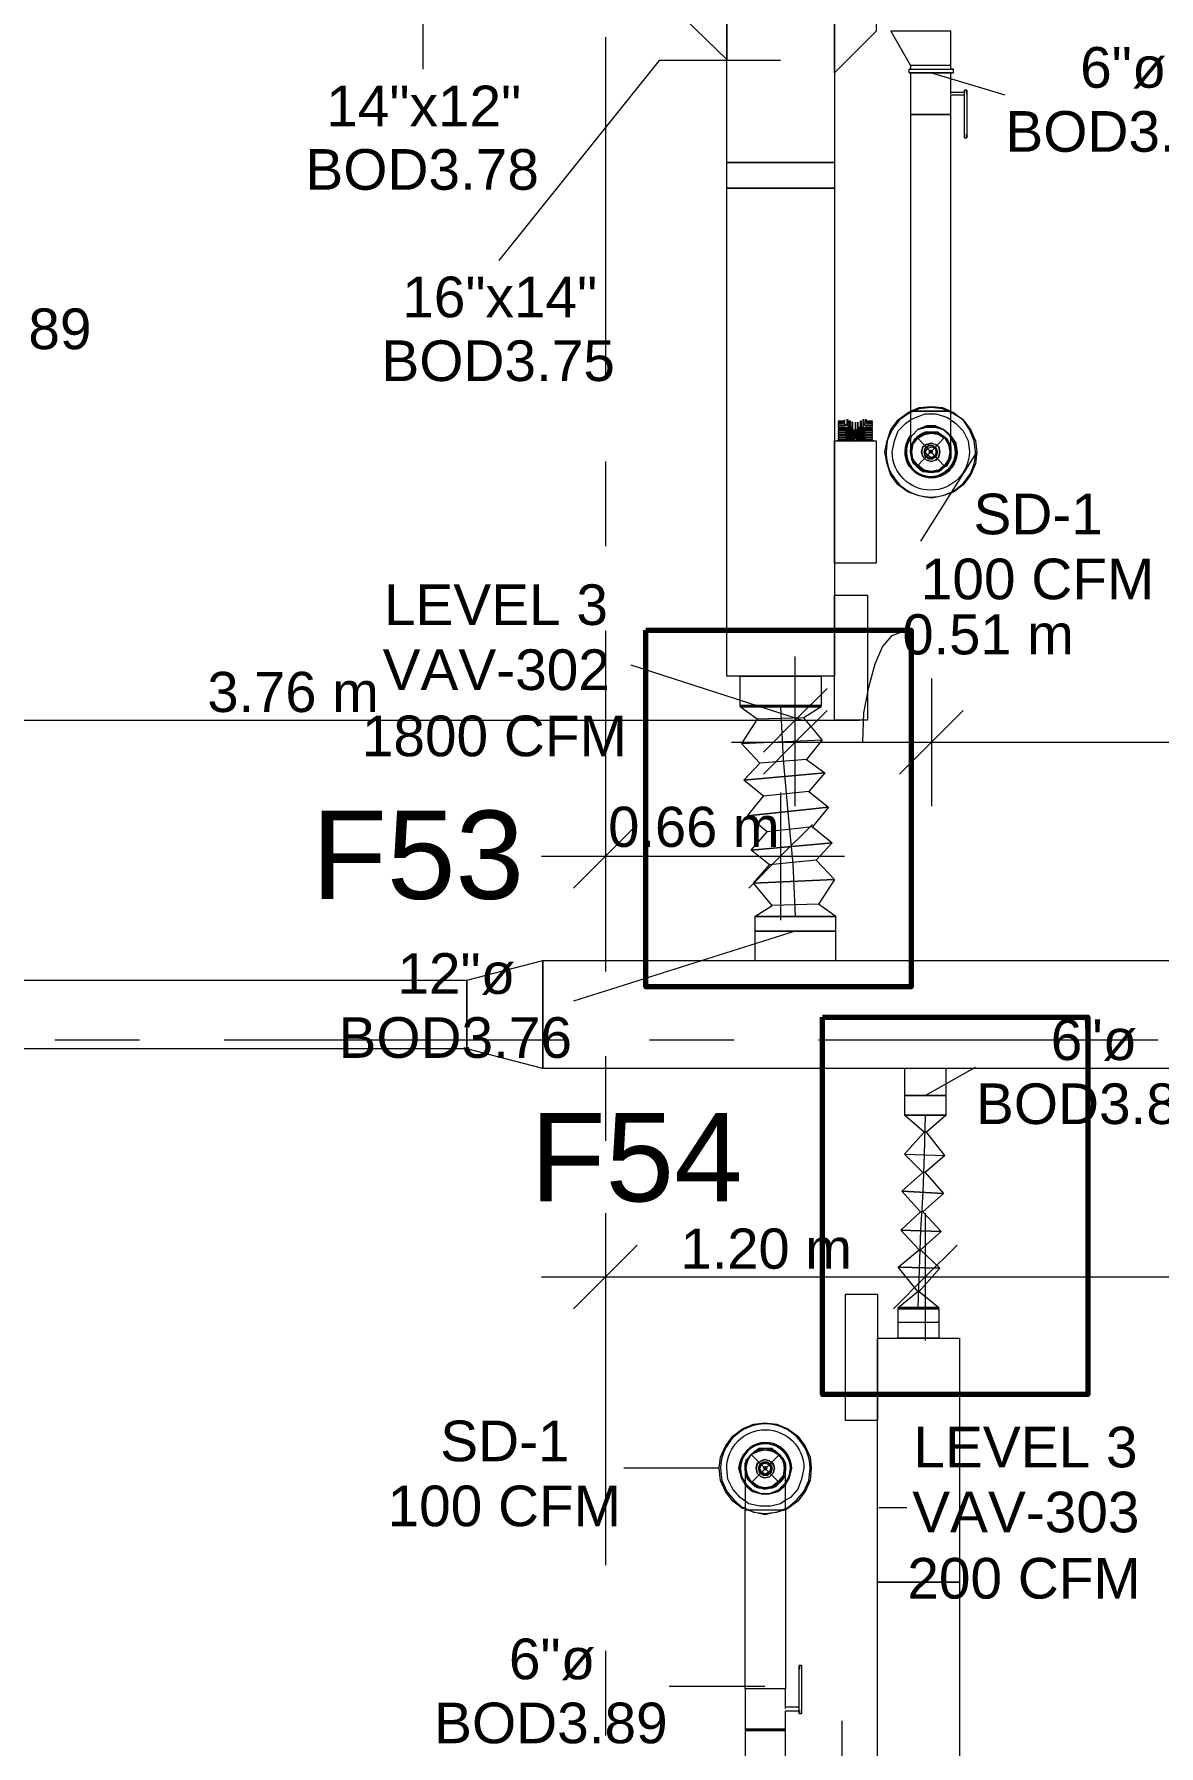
# Model space of a CAD drawing. Header units: metres. Extents: x -2 to 237, y -8 to 52.
# Drawn here: x 44.52 to 48.72, y 39.41 to 45.8 of the extents above; entities that cross this region are included whole.
import ezdxf

# ---------------------------------------------------------------- set-up
doc = ezdxf.new("R2010")
doc.units = ezdxf.units.M
doc.layers.add('HVAC - Ductos', color=5, linetype='Continuous', lineweight=0)
doc.layers.add('PDF4_Text', color=7, linetype='Continuous', lineweight=0)
doc.layers.add('PDF4_Geometry', color=7, linetype='Continuous', lineweight=0, true_color=0xaaaaaa)
doc.styles.add('PDF Arial-BoldMT-Identity-H', font='arial.ttf')
doc.styles.add('PDF Helvetica', font='')
doc.styles.get('PDF Helvetica').set_extended_font_data('Helvetica')

msp = doc.modelspace()

# ---------------------------------------------------------------- linework, layer by layer
at = {"layer": 'HVAC - Ductos', "lineweight": 0}
for points in [[(47.5108, 46.2688), (47.5108, 45.325), (47.1077, 45.325), (47.1077, 46.2688)], [(47.1077, 46.2138), (47.1077, 45.7098), (46.9518, 45.861), (46.9518, 46.2138), (46.9518, 45.861), (45.1421, 45.861), (45.1421, 46.2138), (46.9518, 46.2138)], [(47.5108, 46.168), (47.6666, 46.168), (47.6666, 45.8152), (47.5108, 45.6594)], [(47.7903, 45.6594), (47.7995, 45.6594), (47.8132, 45.6594), (47.8315, 45.6594), (47.8499, 45.6594), (47.8727, 45.6594), (47.8911, 45.6594), (47.914, 45.6594), (47.9278, 45.6594), (47.9415, 45.6594), (47.9506, 45.6594), (47.9552, 45.6594), (47.9506, 45.6594), (47.9415, 45.6594), (47.9278, 45.6594), (47.914, 45.6594), (47.8911, 45.6594), (47.8727, 45.6594), (47.8499, 45.6594), (47.8315, 45.6594), (47.8132, 45.6594), (47.7995, 45.6594)], [(47.946, 45.6594), (47.9369, 45.6594), (47.9232, 45.6594), (47.9094, 45.6594), (47.8911, 45.6594), (47.8727, 45.6594), (47.8499, 45.6594), (47.8315, 45.6594), (47.8178, 45.6594), (47.804, 45.6594), (47.7995, 45.6594), (47.7949, 45.6594), (47.7995, 45.6594), (47.804, 45.6594), (47.8178, 45.6594), (47.8315, 45.6594), (47.8499, 45.6594), (47.8727, 45.6594), (47.8911, 45.6594), (47.9094, 45.6594), (47.9232, 45.6594), (47.9369, 45.6594), (47.946, 45.6594), (47.9369, 45.6594), (47.9232, 45.6594), (47.9094, 45.6594), (47.8911, 45.6594), (47.8727, 45.6594), (47.8499, 45.6594), (47.8315, 45.6594), (47.8178, 45.6594), (47.804, 45.6594), (47.7995, 45.6594), (47.7949, 45.6594), (47.7995, 45.6594), (47.804, 45.6594), (47.8178, 45.6594), (47.8315, 45.6594), (47.8499, 45.6594), (47.8727, 45.6594), (47.8911, 45.6594), (47.9094, 45.6594), (47.9232, 45.6594), (47.9369, 45.6594)], [(47.7949, 45.6594), (47.7995, 45.6594), (47.804, 45.6594), (47.8178, 45.6594), (47.8315, 45.6594), (47.8499, 45.6594), (47.8727, 45.6594), (47.8911, 45.6594), (47.9094, 45.6594), (47.9232, 45.6594), (47.9369, 45.6594), (47.946, 45.6594), (47.9369, 45.6594), (47.9232, 45.6594), (47.9094, 45.6594), (47.8911, 45.6594), (47.8727, 45.6594), (47.8499, 45.6594), (47.8315, 45.6594), (47.8178, 45.6594), (47.804, 45.6594), (47.7995, 45.6594)], [(47.9964, 45.4303), (47.9964, 45.4258), (47.9964, 45.4212), (47.9964, 45.4167), (47.9964, 45.4212), (47.9964, 45.4258)], [(48.0056, 45.4303), (48.0056, 45.4258), (48.0056, 45.4212), (48.0056, 45.4167), (48.0056, 45.4212), (48.0056, 45.4258)], [(47.1077, 45.2288), (47.1077, 45.325), (47.5108, 45.325), (47.5108, 45.2288)], [(47.5108, 45.2288), (47.5108, 43.4053), (47.1077, 43.4053), (47.1077, 45.2288)], [(47.7995, 44.3033), (47.8224, 44.3262), (47.8544, 44.3399), (47.8865, 44.3399), (47.9186, 44.3262), (47.946, 44.3033), (47.9186, 44.3262), (47.8865, 44.3399), (47.8544, 44.3399), (47.8224, 44.3262), (47.7995, 44.3033), (47.7949, 44.3033)], [(47.9415, 44.3033), (47.9186, 44.3262), (47.8865, 44.3353), (47.8544, 44.3353), (47.8224, 44.3262), (47.7995, 44.3033), (47.7949, 44.2941), (47.7995, 44.3033), (47.8224, 44.3262), (47.8544, 44.3353), (47.8865, 44.3353), (47.9186, 44.3262), (47.9415, 44.3033), (47.946, 44.2941)], [(47.6666, 43.8268), (47.5108, 43.8268), (47.5108, 44.285), (47.6666, 44.285)], [(47.5887, 44.285), (47.5841, 44.2895), (47.5887, 44.2941), (47.5932, 44.2941), (47.5932, 44.2895)], [(47.804, 44.2712), (47.8224, 44.2941), (47.8453, 44.3079), (47.8727, 44.3125), (47.9002, 44.3079), (47.9232, 44.2941), (47.9369, 44.2712), (47.9415, 44.2437), (47.9369, 44.2162), (47.9232, 44.1933), (47.9002, 44.175), (47.8727, 44.1704), (47.8453, 44.175), (47.8224, 44.1933), (47.804, 44.2162), (47.7995, 44.2437)], [(47.8407, 44.262), (47.8361, 44.2437), (47.8407, 44.262), (47.8544, 44.2712), (47.8727, 44.2758), (47.8911, 44.2712), (47.9002, 44.262), (47.9048, 44.2437), (47.9002, 44.262), (47.8865, 44.2712), (47.8727, 44.2758), (47.8544, 44.2712)], [(47.8727, 44.3171), (47.8407, 44.3125), (47.8727, 44.3171), (47.9002, 44.3125)], [(47.8499, 44.2574), (47.8453, 44.2437), (47.8499, 44.2574), (47.8636, 44.2666), (47.8773, 44.2666), (47.8911, 44.2574), (47.8957, 44.2437), (47.8911, 44.2574), (47.8773, 44.2666), (47.8636, 44.2666)], [(47.859, 44.2574), (47.8727, 44.262), (47.8865, 44.2574), (47.8911, 44.2437), (47.8865, 44.23), (47.8727, 44.2208), (47.859, 44.23), (47.8499, 44.2437)], [(47.9232, 44.2987), (47.9415, 44.2712), (47.946, 44.2437), (47.9415, 44.2712)], [(47.969, 44.2437), (47.9644, 44.2758), (47.946, 44.3033), (47.9644, 44.2758)], [(47.9002, 44.2254), (47.9048, 44.2437), (47.9002, 44.2254), (47.8911, 44.2116), (47.8727, 44.207), (47.8544, 44.2116), (47.8407, 44.2254), (47.8361, 44.2437), (47.8407, 44.2254), (47.8544, 44.2116), (47.8727, 44.207), (47.8865, 44.2116)], [(47.8911, 44.23), (47.8957, 44.2437), (47.8911, 44.2254), (47.8773, 44.2162), (47.8636, 44.2162), (47.8499, 44.2254), (47.8453, 44.2437), (47.8499, 44.23), (47.8636, 44.2208), (47.8773, 44.2208)], [(47.8681, 44.2391), (47.8727, 44.2391), (47.8773, 44.2437), (47.8727, 44.2391), (47.8681, 44.2391), (47.8636, 44.2437), (47.8681, 44.2483), (47.8727, 44.2483), (47.8773, 44.2437), (47.8727, 44.2483), (47.8681, 44.2483), (47.8681, 44.2437)], [(47.8957, 44.1704), (47.9002, 44.1704), (47.9048, 44.175), (47.9002, 44.1704)], [(47.6345, 43.2403), (47.5108, 43.2403), (47.5108, 43.7076), (47.6345, 43.7076)], [(47.4604, 43.2953), (47.4558, 43.2953), (47.4375, 43.2953), (47.4146, 43.2953), (47.3826, 43.2953), (47.3459, 43.2953), (47.3092, 43.2953), (47.268, 43.2953), (47.2359, 43.2953), (47.2039, 43.2953), (47.1763, 43.2953), (47.1626, 43.2953), (47.1581, 43.2953), (47.1626, 43.2953), (47.1763, 43.2953), (47.2039, 43.2953), (47.2359, 43.2953), (47.268, 43.2953), (47.3092, 43.2953), (47.3459, 43.2953), (47.3826, 43.2953), (47.4146, 43.2953), (47.4375, 43.2953), (47.4558, 43.2953)], [(47.213, 42.5073), (47.2176, 42.5073), (47.2313, 42.5073), (47.2543, 42.5073), (47.2863, 42.5073), (47.3229, 42.5073), (47.3642, 42.5073), (47.4054, 42.5073), (47.4421, 42.5073), (47.4696, 42.5073), (47.497, 42.5073), (47.5108, 42.5073), (47.5154, 42.5073), (47.5108, 42.5073), (47.497, 42.5073), (47.4696, 42.5073), (47.4421, 42.5073), (47.4054, 42.5073), (47.3642, 42.5073), (47.3229, 42.5073), (47.2863, 42.5073), (47.2543, 42.5073), (47.2313, 42.5073), (47.2176, 42.5073)], [(46.4204, 41.9392), (46.1363, 42.0124), (46.1363, 42.2691), (46.4204, 42.3423)], [(46.4204, 42.3423), (52.2253, 42.3423), (52.2253, 41.9392), (46.4204, 41.9392)], [(38.9248, 42.2691), (46.1363, 42.2691), (46.1363, 42.0124), (38.9248, 42.0124)], [(47.9278, 41.7651), (47.9232, 41.7651), (47.914, 41.7651), (47.9048, 41.7651), (47.8865, 41.7651), (47.8681, 41.7651), (47.8499, 41.7651), (47.8315, 41.7651), (47.8132, 41.7651), (47.7949, 41.7651), (47.7811, 41.7651), (47.7765, 41.7651), (47.7719, 41.7651), (47.7765, 41.7651), (47.7811, 41.7651), (47.7949, 41.7651), (47.8132, 41.7651), (47.8315, 41.7651), (47.8499, 41.7651), (47.8681, 41.7651), (47.8865, 41.7651), (47.9048, 41.7651), (47.914, 41.7651), (47.9232, 41.7651)], [(47.5521, 41.0961), (47.6712, 41.0961), (47.6712, 40.6242), (47.5521, 40.6242)], [(47.7491, 40.9908), (47.7491, 41.0412), (47.7537, 41.0412), (47.7719, 41.0412), (47.7949, 41.0412), (47.8224, 41.0412), (47.8544, 41.0412), (47.8773, 41.0412), (47.8911, 41.0412), (47.9002, 41.0412), (47.9002, 41.0457), (47.8957, 41.0457), (47.8773, 41.0457), (47.8544, 41.0457), (47.8224, 41.0457), (47.7949, 41.0457), (47.7719, 41.0457), (47.7537, 41.0457), (47.7491, 41.0457), (47.7491, 41.0412), (47.7537, 41.0412), (47.7719, 41.0412), (47.7949, 41.0412), (47.8224, 41.0412), (47.8544, 41.0412), (47.8773, 41.0412), (47.8911, 41.0412), (47.9002, 41.0412), (47.9002, 40.9908), (47.9002, 40.9312), (47.8911, 40.9312), (47.8819, 40.9312), (47.8727, 40.9312), (47.859, 40.9312), (47.8407, 40.9312), (47.8224, 40.9312), (47.804, 40.9312), (47.7857, 40.9312), (47.7719, 40.9312), (47.7582, 40.9312), (47.7491, 40.9312)], [(47.9002, 41.0412), (47.8957, 41.0412), (47.8865, 41.0412), (47.8773, 41.0412), (47.859, 41.0412), (47.8453, 41.0412), (47.8224, 41.0412), (47.804, 41.0412), (47.7857, 41.0412), (47.7719, 41.0412), (47.7582, 41.0412), (47.7537, 41.0412), (47.7491, 41.0412), (47.7537, 41.0412), (47.7582, 41.0412), (47.7719, 41.0412), (47.7857, 41.0412), (47.804, 41.0412), (47.8224, 41.0412), (47.8453, 41.0412), (47.859, 41.0412), (47.8773, 41.0412), (47.8865, 41.0412), (47.8957, 41.0412)], [(47.9782, 40.9312), (47.9782, 40.0195), (47.6712, 40.0195), (47.6712, 40.9312)], [(47.3229, 40.4272), (47.3138, 40.4089), (47.3046, 40.3906), (47.2863, 40.3814), (47.2726, 40.3722), (47.2497, 40.3722), (47.2313, 40.3722), (47.213, 40.3814), (47.1993, 40.3906), (47.1901, 40.4089), (47.1809, 40.4272), (47.1763, 40.4456), (47.1809, 40.4639), (47.1901, 40.4822), (47.1993, 40.496), (47.213, 40.5096), (47.2313, 40.5142), (47.2497, 40.5188), (47.2726, 40.5142), (47.2863, 40.5096), (47.3046, 40.496), (47.3138, 40.4822), (47.3229, 40.4639), (47.3275, 40.4456)], [(47.3275, 40.4456), (47.3275, 40.4364), (47.3275, 40.4456), (47.3275, 40.4639), (47.3183, 40.4822), (47.3046, 40.496), (47.2909, 40.5096), (47.2726, 40.5188), (47.2497, 40.5188), (47.2313, 40.5188), (47.213, 40.5096), (47.1993, 40.496), (47.1855, 40.4822), (47.1763, 40.4639), (47.1763, 40.4456), (47.1763, 40.4364), (47.1763, 40.4456), (47.1763, 40.4639), (47.1855, 40.4822), (47.1993, 40.496), (47.213, 40.5096), (47.2313, 40.5188), (47.2497, 40.5188), (47.2726, 40.5188), (47.2909, 40.5096), (47.3046, 40.496), (47.3183, 40.4822), (47.3275, 40.4639)], [(47.1855, 40.473), (47.1993, 40.496), (47.2267, 40.5096), (47.2497, 40.5142), (47.2772, 40.5096), (47.3001, 40.496), (47.3183, 40.473), (47.3229, 40.4456), (47.3183, 40.418), (47.3001, 40.3952), (47.2772, 40.3768), (47.2497, 40.3722), (47.2267, 40.3768), (47.1993, 40.3952), (47.1855, 40.418), (47.1809, 40.4456)], [(47.2221, 40.4593), (47.2176, 40.4456), (47.2221, 40.4639), (47.2359, 40.473), (47.2497, 40.4776), (47.268, 40.473), (47.2817, 40.4639), (47.2863, 40.4456), (47.2817, 40.4593), (47.268, 40.473), (47.2497, 40.4776), (47.2359, 40.473)], [(47.2817, 40.4272), (47.2863, 40.4456), (47.2817, 40.4272), (47.268, 40.4134), (47.2497, 40.4089), (47.2359, 40.4134), (47.2221, 40.4272), (47.2176, 40.4456), (47.2221, 40.4272), (47.2359, 40.4134), (47.2497, 40.4089), (47.268, 40.4134)], [(47.2313, 40.4593), (47.2267, 40.4456), (47.2313, 40.4593), (47.2451, 40.4684), (47.2588, 40.4684), (47.2726, 40.4593), (47.2772, 40.4456), (47.2726, 40.4593), (47.2588, 40.4684), (47.2451, 40.4684)], [(47.2726, 40.4318), (47.2772, 40.4456), (47.2726, 40.4272), (47.2588, 40.418), (47.2451, 40.418), (47.2313, 40.4272), (47.2267, 40.4456), (47.2313, 40.4318), (47.2451, 40.4226), (47.2588, 40.4226)], [(47.2359, 40.4593), (47.2497, 40.4639), (47.268, 40.4593), (47.2726, 40.4456), (47.268, 40.4318), (47.2497, 40.4226), (47.2359, 40.4318), (47.2313, 40.4456)], [(47.2497, 40.4501), (47.2451, 40.4456), (47.2497, 40.4501), (47.2543, 40.4501), (47.2588, 40.4456), (47.2543, 40.4501)], [(47.2543, 40.441), (47.2588, 40.4456), (47.2543, 40.441), (47.2497, 40.441), (47.2451, 40.4456), (47.2497, 40.441)], [(47.3275, 40.386), (47.3413, 40.4089), (47.3504, 40.4456), (47.3413, 40.4089)], [(47.1809, 40.386), (47.2039, 40.3631), (47.2359, 40.3493), (47.268, 40.3493), (47.3001, 40.3631), (47.3229, 40.386), (47.3275, 40.3906), (47.3229, 40.386), (47.3001, 40.3631), (47.268, 40.3493), (47.2359, 40.3493), (47.2039, 40.3631), (47.1809, 40.386), (47.1763, 40.3906)], [(47.3275, 40.3814), (47.3001, 40.3585), (47.268, 40.3493), (47.2359, 40.3493), (47.2039, 40.3585), (47.1763, 40.3814), (47.1763, 40.386), (47.1763, 40.3814), (47.2039, 40.3585), (47.2359, 40.3493), (47.268, 40.3493), (47.3001, 40.3585), (47.3275, 40.3814), (47.3275, 40.386)], [(47.6712, 39.3597), (47.6712, 40.0195), (47.9782, 40.0195), (47.9782, 39.3597)], [(47.1763, 39.4697), (47.1855, 39.4697), (47.1993, 39.4697), (47.213, 39.4697), (47.2313, 39.4697), (47.2497, 39.4697), (47.2726, 39.4697), (47.2909, 39.4697), (47.3046, 39.4697), (47.3183, 39.4697), (47.3275, 39.4697), (47.3183, 39.4697), (47.3046, 39.4697), (47.2909, 39.4697), (47.2726, 39.4697), (47.2497, 39.4697), (47.2313, 39.4697), (47.213, 39.4697), (47.1993, 39.4697), (47.1855, 39.4697)], [(47.1763, 39.4697), (47.1855, 39.4697), (47.1993, 39.4697), (47.213, 39.4697), (47.2313, 39.4697), (47.2497, 39.4697), (47.2726, 39.4697), (47.2909, 39.4697), (47.3046, 39.4697), (47.3183, 39.4697), (47.3275, 39.4697), (47.3183, 39.4697), (47.3046, 39.4697), (47.2909, 39.4697), (47.2726, 39.4697), (47.2497, 39.4697), (47.2313, 39.4697), (47.213, 39.4697), (47.1993, 39.4697), (47.1855, 39.4697)], [(47.1763, 39.4651), (47.1855, 39.4651), (47.1993, 39.4651), (47.213, 39.4651), (47.2313, 39.4651), (47.2497, 39.4651), (47.2726, 39.4651), (47.2909, 39.4651), (47.3046, 39.4651), (47.3183, 39.4651), (47.3275, 39.4651), (47.3183, 39.4651), (47.3046, 39.4651), (47.2909, 39.4651), (47.2726, 39.4651), (47.2497, 39.4651), (47.2313, 39.4651), (47.213, 39.4651), (47.1993, 39.4651), (47.1855, 39.4651)], [(47.2497, 39.4651), (47.2313, 39.4651), (47.213, 39.4651), (47.1993, 39.4651), (47.1855, 39.4651), (47.1763, 39.4651), (47.1855, 39.4651), (47.1993, 39.4651), (47.213, 39.4651), (47.2313, 39.4651), (47.2497, 39.4651), (47.2726, 39.4651), (47.2909, 39.4651), (47.3046, 39.4651), (47.3183, 39.4651), (47.3275, 39.4651), (47.3183, 39.4651), (47.3046, 39.4651), (47.2909, 39.4651), (47.2726, 39.4651)]]:
    msp.add_lwpolyline(points, close=True, dxfattribs=at)
for points in [[(45.9714, 46.0397), (45.9714, 45.6732)], [(47.946, 45.687), (47.946, 45.8152), (47.9415, 45.8152), (47.9232, 45.8152), (47.9002, 45.8152), (47.8727, 45.8152), (47.7949, 45.8152), (47.7674, 45.8152), (47.7399, 45.8152), (47.7261, 45.8152), (47.7215, 45.8152), (47.7949, 45.687)], [(47.3092, 45.7052), (46.8556, 45.7052), (46.2554, 44.9585)], [(47.7903, 45.6594), (47.7903, 45.6732), (47.7995, 45.6732), (47.8132, 45.6732), (47.8315, 45.6732), (47.8499, 45.6732), (47.8727, 45.6732), (47.8911, 45.6732), (47.914, 45.6732), (47.9278, 45.6732), (47.9415, 45.6732), (47.9506, 45.6732), (47.9552, 45.6732), (47.9506, 45.6732), (47.946, 45.6732), (47.946, 45.687), (47.9369, 45.687), (47.9232, 45.687), (47.9094, 45.687), (47.8911, 45.687), (47.8727, 45.687), (47.8499, 45.687), (47.8315, 45.687), (47.8178, 45.687), (47.804, 45.687), (47.7995, 45.687), (47.7949, 45.687), (47.7949, 45.6732), (47.7995, 45.6732), (47.804, 45.6732)], [(47.7949, 45.6732), (47.7903, 45.6732)], [(47.8132, 45.6732), (47.8178, 45.6732)], [(47.8315, 45.6732), (47.8499, 45.6732), (47.8727, 45.6732), (47.8911, 45.6732), (47.9094, 45.6732), (47.914, 45.6732)], [(47.8453, 45.687), (47.8407, 45.687)], [(47.9048, 45.687), (47.9002, 45.687), (47.8957, 45.687)], [(47.9232, 45.6732), (47.9278, 45.6732)], [(47.9369, 45.6732), (47.9415, 45.6732)], [(47.9552, 45.6594), (47.9552, 45.6732)], [(47.7949, 45.6594), (47.7949, 45.5037), (47.7995, 45.5037), (47.804, 45.5037), (47.8178, 45.5037), (47.8315, 45.5037), (47.8499, 45.5037), (47.8727, 45.5037), (47.8911, 45.5037), (47.9094, 45.5037), (47.9232, 45.5037), (47.9369, 45.5037), (47.946, 45.5037), (47.9369, 45.5037), (47.9232, 45.5037), (47.9094, 45.5037), (47.8911, 45.5037), (47.8727, 45.5037), (47.8499, 45.5037), (47.8315, 45.5037), (47.8178, 45.5037), (47.804, 45.5037), (47.7995, 45.5037), (47.7949, 45.5037), (47.7949, 44.3949), (47.7995, 44.3949), (47.804, 44.3949), (47.8178, 44.3949), (47.8315, 44.3949), (47.8499, 44.3949), (47.8727, 44.3949), (47.8911, 44.3949), (47.9094, 44.3949), (47.9232, 44.3949), (47.9369, 44.3949), (47.946, 44.3949), (47.946, 45.5037), (47.946, 45.5769), (47.9964, 45.5769)], [(47.8727, 45.6594), (48.1476, 45.5769)], [(47.9964, 45.5815), (47.9964, 45.5861), (47.946, 45.5861), (47.946, 45.6594)], [(47.946, 45.5815), (47.946, 45.5861)], [(48.0056, 45.5953), (47.9964, 45.5953)], [(47.9964, 45.4303), (47.9964, 45.5815), (47.9964, 45.5861), (47.9964, 45.5907), (47.9964, 45.5953), (47.9964, 45.5907), (47.9964, 45.5861)], [(48.0056, 45.5815), (48.0056, 45.5861), (48.0056, 45.5907), (48.0056, 45.5953), (48.0056, 45.5907), (48.0056, 45.5861), (48.0056, 45.5815), (48.0056, 45.4303)], [(47.9964, 45.4167), (48.0056, 45.4167)], [(47.946, 44.2437), (47.946, 44.2483), (47.946, 44.2666), (47.946, 44.2987), (47.946, 44.3353), (47.946, 44.3766), (47.946, 44.3949), (47.9552, 44.3903), (47.9919, 44.3628), (48.0194, 44.3262), (48.0377, 44.285), (48.0422, 44.2437), (48.0377, 44.1979), (48.0194, 44.1566), (47.9919, 44.12), (47.9552, 44.0925), (47.914, 44.0787), (47.8727, 44.0696), (47.827, 44.0787), (47.7857, 44.0925), (47.7491, 44.12), (47.7215, 44.1566), (47.7078, 44.1979), (47.6987, 44.2437), (47.7078, 44.285), (47.7215, 44.3262), (47.7491, 44.3628), (47.7857, 44.3903), (47.7949, 44.3949), (47.7949, 44.3491), (47.7949, 44.3125), (47.7949, 44.2804), (47.7949, 44.2574), (47.7949, 44.2437)], [(47.7949, 44.3949), (47.827, 44.4087), (47.8727, 44.4133), (47.914, 44.4087), (47.946, 44.3949)], [(47.946, 44.3903), (47.914, 44.4041), (47.8727, 44.4087), (47.827, 44.4041), (47.7949, 44.3903)], [(47.946, 44.3949), (47.9369, 44.3949), (47.9232, 44.3949), (47.9094, 44.3949), (47.8911, 44.3949), (47.8727, 44.3949), (47.8499, 44.3949), (47.8315, 44.3949), (47.8178, 44.3949), (47.804, 44.3949), (47.7995, 44.3949), (47.7949, 44.3949)], [(47.7949, 44.3628), (47.8132, 44.372), (47.8499, 44.3857), (47.8911, 44.3857), (47.9324, 44.372), (47.946, 44.3628)], [(47.6575, 44.285), (47.5932, 44.285), (47.5978, 44.2895), (47.6529, 44.2895), (47.6529, 44.2941), (47.5978, 44.2941), (47.6024, 44.2987), (47.6529, 44.2987), (47.6529, 44.3033), (47.6024, 44.3033), (47.607, 44.3079), (47.6529, 44.3079), (47.6529, 44.3125), (47.6116, 44.3125), (47.6116, 44.3171), (47.6529, 44.3171), (47.6529, 44.3216), (47.6162, 44.3216), (47.6162, 44.3262), (47.6529, 44.3262), (47.6529, 44.3308), (47.6208, 44.3308), (47.6253, 44.3353), (47.6529, 44.3353), (47.6529, 44.3399), (47.6253, 44.3399), (47.6299, 44.3445), (47.6529, 44.3445), (47.6529, 44.3491), (47.6299, 44.3491), (47.6345, 44.3536), (47.6529, 44.3536), (47.6529, 44.3582), (47.6345, 44.3582), (47.6299, 44.3536), (47.6299, 44.3628), (47.6253, 44.3628), (47.6253, 44.3491), (47.6208, 44.3399), (47.6208, 44.3628), (47.6162, 44.3628), (47.6162, 44.3308), (47.6116, 44.3216), (47.6116, 44.3582), (47.607, 44.3582), (47.607, 44.3125), (47.5978, 44.3033), (47.5978, 44.3536), (47.5978, 44.2987), (47.5932, 44.2987), (47.5887, 44.2987), (47.5887, 44.3536), (47.5887, 44.2987), (47.5841, 44.2987), (47.5795, 44.2987), (47.5795, 44.3536), (47.575, 44.3536), (47.575, 44.3033), (47.5704, 44.3125), (47.5704, 44.3582), (47.5658, 44.3582), (47.5658, 44.3216), (47.5612, 44.3308), (47.5612, 44.3628), (47.5566, 44.3628), (47.5566, 44.3399), (47.5475, 44.3491), (47.5475, 44.3628), (47.5475, 44.3536), (47.5429, 44.3582), (47.5246, 44.3582), (47.5246, 44.3536), (47.5429, 44.3536), (47.5429, 44.3491), (47.5246, 44.3491), (47.5246, 44.3445), (47.5475, 44.3445), (47.5521, 44.3399), (47.5246, 44.3399), (47.5246, 44.3353), (47.5521, 44.3353), (47.5566, 44.3308), (47.5246, 44.3308), (47.5246, 44.3262), (47.5566, 44.3262), (47.5612, 44.3216), (47.5246, 44.3216), (47.5246, 44.3171), (47.5658, 44.3171), (47.5658, 44.3125), (47.5246, 44.3125), (47.5246, 44.3079), (47.5704, 44.3079), (47.5704, 44.3033), (47.5246, 44.3033), (47.5246, 44.2987), (47.575, 44.2987), (47.5795, 44.2941), (47.5246, 44.2941), (47.5246, 44.2895), (47.5795, 44.2895), (47.5795, 44.285), (47.52, 44.285)], [(47.5566, 44.3308), (47.5566, 44.3353), (47.5566, 44.3262), (47.5521, 44.3308), (47.5566, 44.3262)], [(47.5521, 44.3308), (47.5521, 44.3353), (47.5521, 44.3308)], [(47.5566, 44.3308), (47.5566, 44.3262), (47.5612, 44.3216), (47.5612, 44.3171), (47.5521, 44.3171), (47.5521, 44.3125), (47.5658, 44.3125)], [(47.5566, 44.3262), (47.5521, 44.3262), (47.5521, 44.3216), (47.5566, 44.3216), (47.5612, 44.3216)], [(47.5658, 44.3171), (47.5658, 44.3216), (47.5658, 44.3353), (47.5612, 44.3353), (47.5612, 44.3262)], [(47.5612, 44.3262), (47.5612, 44.3216), (47.5612, 44.3171), (47.5612, 44.3216)], [(47.5887, 44.2987), (47.5841, 44.2987), (47.5795, 44.2941), (47.5795, 44.2987), (47.5795, 44.3262), (47.575, 44.3262), (47.575, 44.2987), (47.5704, 44.3079), (47.5704, 44.3125), (47.5704, 44.3079), (47.5658, 44.3171)], [(47.5704, 44.3125), (47.5704, 44.3353), (47.5704, 44.3125)], [(47.5841, 44.2987), (47.5841, 44.3262), (47.5841, 44.2987)], [(47.5932, 44.2987), (47.5932, 44.3262), (47.5887, 44.3262), (47.5887, 44.2987)], [(47.6024, 44.3125), (47.6024, 44.3079), (47.5978, 44.2987), (47.5978, 44.3262), (47.5978, 44.2987), (47.5978, 44.2941), (47.5932, 44.2987)], [(47.6024, 44.3125), (47.6024, 44.3353), (47.607, 44.3353), (47.607, 44.3125), (47.607, 44.3079)], [(47.6116, 44.3262), (47.6116, 44.3353), (47.6116, 44.3216), (47.6116, 44.3171), (47.6116, 44.3216)], [(47.6116, 44.3216), (47.6116, 44.3262)], [(47.6208, 44.3308), (47.6208, 44.3262), (47.6208, 44.3353), (47.6162, 44.3353), (47.6162, 44.3308)], [(47.6162, 44.3308), (47.6162, 44.3262), (47.6162, 44.3216), (47.6208, 44.3216), (47.6253, 44.3216), (47.6253, 44.3262), (47.6208, 44.3262)], [(47.6253, 44.3308), (47.6253, 44.3353), (47.6208, 44.3308)], [(47.6208, 44.3262), (47.6253, 44.3308)], [(47.5658, 44.3125), (47.5704, 44.3079), (47.5521, 44.3079)], [(47.5521, 44.3079), (47.5521, 44.3033), (47.5704, 44.3033)], [(47.575, 44.2987), (47.5521, 44.2987)], [(47.5521, 44.2987), (47.5521, 44.2941), (47.575, 44.2941)], [(47.575, 44.2941), (47.5795, 44.2941), (47.5841, 44.2895), (47.5521, 44.2895), (47.5521, 44.285)], [(47.5521, 44.285), (47.5841, 44.285)], [(47.5704, 44.3033), (47.575, 44.3033)], [(47.575, 44.3033), (47.575, 44.2987)], [(47.5841, 44.2895), (47.5795, 44.2941), (47.5841, 44.2941), (47.5887, 44.2941), (47.5932, 44.2941), (47.5932, 44.2895)], [(47.5932, 44.2895), (47.5887, 44.285), (47.5841, 44.2895)], [(47.5841, 44.285), (47.5887, 44.285)], [(47.5887, 44.285), (47.5932, 44.285), (47.6253, 44.285)], [(47.5978, 44.2895), (47.5932, 44.2895), (47.5978, 44.2895)], [(47.6253, 44.285), (47.6253, 44.2895), (47.5978, 44.2895), (47.5978, 44.2941), (47.6024, 44.2941)], [(47.6024, 44.3033), (47.607, 44.3033)], [(47.6024, 44.2987), (47.6024, 44.3033)], [(47.6253, 44.2987), (47.6024, 44.2987)], [(47.6024, 44.2941), (47.6253, 44.2941), (47.6253, 44.2987)], [(47.6162, 44.3171), (47.6162, 44.3216), (47.6116, 44.3171), (47.607, 44.3125), (47.607, 44.3079)], [(47.6253, 44.3079), (47.607, 44.3079), (47.6116, 44.3125)], [(47.607, 44.3033), (47.6253, 44.3033), (47.6253, 44.3079)], [(47.6116, 44.3125), (47.6253, 44.3125), (47.6253, 44.3171), (47.6162, 44.3171)], [(47.8407, 44.3125), (47.8178, 44.2987), (47.7995, 44.2712), (47.8178, 44.2987), (47.8407, 44.3125), (47.8453, 44.3125), (47.8727, 44.3171), (47.8499, 44.3171), (47.8315, 44.3079), (47.8178, 44.2987), (47.804, 44.2804), (47.7995, 44.262), (47.7949, 44.2483), (47.7949, 44.2437), (47.7995, 44.2712), (47.7949, 44.2437), (47.7995, 44.2208), (47.804, 44.2024), (47.8178, 44.1888), (47.8407, 44.1704), (47.8727, 44.1658), (47.9002, 44.1704)], [(47.9002, 44.3125), (47.8957, 44.3125), (47.8727, 44.3171), (47.8911, 44.3171), (47.9094, 44.3079), (47.9232, 44.2987), (47.9002, 44.3125), (47.9232, 44.2987), (47.9369, 44.2804), (47.946, 44.262), (47.946, 44.2483), (47.946, 44.2437), (47.946, 44.2208), (47.9369, 44.2024), (47.9278, 44.1888), (47.9232, 44.1888), (47.9094, 44.1796), (47.8911, 44.1704), (47.8727, 44.1704), (47.8544, 44.1704), (47.8361, 44.1796), (47.8178, 44.1888), (47.8086, 44.207), (47.7995, 44.2254), (47.7995, 44.2437), (47.7995, 44.262), (47.8086, 44.2804), (47.8178, 44.2941), (47.8361, 44.3079), (47.8544, 44.3125), (47.8727, 44.3171), (47.8911, 44.3125), (47.9094, 44.3079), (47.9232, 44.2941), (47.9369, 44.2804), (47.9415, 44.262), (47.946, 44.2437), (47.9415, 44.2254)], [(47.7995, 44.2666), (47.7995, 44.2712), (47.804, 44.2758), (47.8178, 44.2941), (47.8407, 44.3079)], [(47.804, 44.2162), (47.7995, 44.2437), (47.804, 44.2666)], [(47.9002, 44.3079), (47.9232, 44.2941), (47.9369, 44.2758)], [(47.9415, 44.2758), (47.9415, 44.2712), (47.9415, 44.2666), (47.946, 44.2437), (47.9415, 44.2162), (47.9415, 44.2116), (47.9232, 44.1888), (47.9048, 44.175)], [(47.9002, 44.1704), (47.8911, 44.1704), (47.8727, 44.1658), (47.8499, 44.1704), (47.8453, 44.1704), (47.8407, 44.1704), (47.8407, 44.175), (47.8315, 44.175), (47.8178, 44.1888), (47.804, 44.2024), (47.804, 44.2116), (47.7995, 44.2116), (47.7995, 44.2162), (47.7995, 44.2208), (47.7949, 44.2437), (47.7949, 44.2483)], [(47.8957, 44.1704), (47.8727, 44.1658), (47.8453, 44.1704), (47.8407, 44.175), (47.8178, 44.1888), (47.804, 44.2116), (47.7995, 44.2162), (47.7949, 44.2437), (47.7995, 44.2116), (47.8178, 44.1888), (47.8315, 44.175), (47.8499, 44.1704), (47.8727, 44.1658), (47.8911, 44.1704), (47.9094, 44.175), (47.9232, 44.1888), (47.9369, 44.207), (47.9415, 44.2254)], [(47.804, 44.2116), (47.7995, 44.2116), (47.7995, 44.2162)], [(47.8407, 44.175), (47.8178, 44.1888), (47.804, 44.2116)], [(48.0422, 44.2437), (47.8315, 43.9093)], [(47.9369, 44.2116), (47.9232, 44.1888), (47.9002, 44.175), (47.9002, 44.1704), (47.9232, 44.1888), (47.9415, 44.2116), (47.946, 44.2437), (47.9415, 44.2162)], [(47.946, 44.2483), (47.946, 44.2437), (47.946, 44.2208), (47.9415, 44.2162), (47.9415, 44.2116), (47.9369, 44.2024), (47.9278, 44.1888)], [(47.9415, 44.2162), (47.9415, 44.2116)], [(47.8453, 44.1704), (47.8407, 44.1704), (47.8407, 44.175)], [(47.8957, 44.175), (47.8727, 44.1704), (47.8453, 44.175)], [(47.9002, 44.175), (47.9094, 44.175), (47.9232, 44.1888)], [(47.6162, 43.1578), (47.6208, 43.2678), (47.6391, 43.3641), (47.662, 43.4511), (47.6895, 43.5152), (47.7261, 43.5565), (47.7628, 43.5702)], [(47.3871, 43.2403), (46.7503, 43.4465)], [(47.3642, 43.0021), (47.3642, 43.2403), (47.3642, 43.4786)], [(47.2221, 43.2449), (47.1581, 43.2907), (47.4604, 43.2907), (47.4558, 43.2907), (47.4375, 43.2907), (47.41, 43.2907), (47.3734, 43.2907), (47.3321, 43.2907), (47.2863, 43.2907), (47.2451, 43.2907), (47.2084, 43.2907), (47.1809, 43.2907), (47.1626, 43.2907), (47.1581, 43.2907), (47.1626, 43.2907), (47.1809, 43.2907), (47.2084, 43.2907), (47.2451, 43.2907), (47.2863, 43.2907), (47.3321, 43.2907), (47.3734, 43.2907), (47.41, 43.2907), (47.4375, 43.2907), (47.4558, 43.2907), (47.4604, 43.2907), (47.4604, 43.2953), (47.4558, 43.2953), (47.4375, 43.2953), (47.4054, 43.2953), (47.3734, 43.2953), (47.3321, 43.2953), (47.2863, 43.2953), (47.2451, 43.2953), (47.2084, 43.2953), (47.1809, 43.2953), (47.1626, 43.2953), (47.1581, 43.2953), (47.1581, 43.4053), (47.1626, 43.4053), (47.1763, 43.4053), (47.2039, 43.4053), (47.2359, 43.4053), (47.268, 43.4053), (47.3092, 43.4053), (47.3459, 43.4053), (47.3826, 43.4053), (47.4146, 43.4053), (47.4375, 43.4053), (47.4558, 43.4053), (47.4604, 43.4053), (47.4604, 43.2953), (47.4558, 43.2953), (47.4375, 43.2953), (47.4054, 43.2953), (47.3734, 43.2953), (47.3321, 43.2953), (47.2863, 43.2953), (47.2451, 43.2953), (47.2084, 43.2953), (47.1809, 43.2953), (47.1626, 43.2953), (47.1581, 43.2953), (47.1581, 43.2907), (47.4604, 43.2907), (47.3963, 43.2495), (47.2221, 43.2449), (47.1626, 43.1532), (47.465, 43.167), (47.3963, 43.2495)], [(47.3642, 42.9196), (47.3642, 43.1578), (47.3642, 43.3961)], [(47.8727, 43.3961), (47.8727, 43.1578), (47.8727, 42.9196)], [(47.4833, 43.3595), (47.3642, 43.2403), (47.2451, 43.1212)], [(34.2149, 43.2403), (37.4404, 43.2403), (38.0864, 43.2403), (43.6027, 43.2403), (47.6024, 43.2403)], [(47.4833, 43.277), (47.3642, 43.1578), (47.2451, 43.0388)], [(47.3092, 43.2907), (47.3183, 43.0937), (47.3367, 42.8967), (47.355, 42.7042), (47.3642, 42.5073)], [(47.9919, 43.277), (47.8727, 43.1578), (47.7537, 43.0388)], [(47.1259, 43.1578), (47.8727, 43.1578), (54.3329, 43.1578)], [(47.4054, 43.0937), (47.4742, 43.0434), (47.1718, 43.0158), (47.2313, 43.08), (47.1626, 43.1532), (47.465, 43.167), (47.4054, 43.0937), (47.2313, 43.08)], [(47.4146, 42.9746), (47.4879, 42.915), (47.1855, 42.8829), (47.2451, 42.9563), (47.1718, 43.0158), (47.4742, 43.0434), (47.4146, 42.9746), (47.2451, 42.9563)], [(46.6541, 42.97), (46.6541, 42.7318), (46.6541, 42.4936)], [(47.4284, 42.8417), (47.5016, 42.7822), (47.1993, 42.7547), (47.2588, 42.8234), (47.1855, 42.8829), (47.4879, 42.915), (47.4284, 42.8417), (47.2588, 42.8234)], [(47.3092, 42.97), (47.3092, 42.7318), (47.3092, 42.4936)], [(46.7731, 42.8509), (46.6541, 42.7318), (46.5349, 42.6126)], [(47.4284, 42.8509), (47.3092, 42.7318), (47.1901, 42.6126)], [(46.4158, 42.7318), (47.5475, 42.7318)], [(47.4421, 42.718), (47.5108, 42.6447), (47.2084, 42.631), (47.268, 42.6997), (47.1993, 42.7547), (47.5016, 42.7822), (47.4421, 42.718), (47.268, 42.6997)], [(47.213, 42.5073), (47.213, 42.4523), (47.2176, 42.4523), (47.2313, 42.4523), (47.2543, 42.4523), (47.2863, 42.4523), (47.3229, 42.4523), (47.3642, 42.4523), (47.4054, 42.4523), (47.4421, 42.4523), (47.4696, 42.4523), (47.497, 42.4523), (47.5108, 42.4523), (47.5154, 42.4523), (47.5154, 42.5073), (47.213, 42.5073), (47.2772, 42.5485), (47.2084, 42.631), (47.5108, 42.6447), (47.4512, 42.5531), (47.2772, 42.5485)], [(47.5154, 42.5073), (47.4512, 42.5531)], [(47.3642, 42.4523), (46.5349, 42.1911)], [(47.5108, 42.3423), (47.5154, 42.3423), (47.5154, 42.4523), (47.5108, 42.4523), (47.497, 42.4523), (47.4696, 42.4523), (47.4421, 42.4523), (47.4054, 42.4523), (47.3642, 42.4523), (47.3229, 42.4523), (47.2863, 42.4523), (47.2543, 42.4523), (47.2313, 42.4523), (47.2176, 42.4523), (47.213, 42.4523), (47.213, 42.3423), (47.2176, 42.3423)], [(47.2221, 42.3423), (47.2267, 42.3423), (47.2313, 42.3423)], [(47.2359, 42.3423), (47.2451, 42.3423), (47.2497, 42.3423)], [(47.2634, 42.3423), (47.268, 42.3423), (47.2817, 42.3423)], [(47.2909, 42.3423), (47.3001, 42.3423), (47.3138, 42.3423)], [(47.3275, 42.3423), (47.3321, 42.3423), (47.3642, 42.3423), (47.3963, 42.3423), (47.4008, 42.3423)], [(47.41, 42.3423), (47.4284, 42.3423), (47.4375, 42.3423)], [(47.4466, 42.3423), (47.4604, 42.3423), (47.465, 42.3423)], [(47.4788, 42.3423), (47.4833, 42.3423), (47.4925, 42.3423)], [(47.497, 42.3423), (47.5016, 42.3423), (47.5062, 42.3423)], [(47.8453, 41.7009), (47.7719, 41.7651), (47.9278, 41.7651), (47.9278, 41.8384), (47.9278, 41.9392), (47.9232, 41.9392), (47.914, 41.9392), (47.9048, 41.9392), (47.8865, 41.9392), (47.8681, 41.9392), (47.8499, 41.9392), (47.8315, 41.9392), (47.8132, 41.9392), (47.7949, 41.9392), (47.7811, 41.9392), (47.7765, 41.9392), (47.7719, 41.9392), (47.7719, 41.8384), (47.7765, 41.8384), (47.7811, 41.8384), (47.7949, 41.8384), (47.8132, 41.8384), (47.8315, 41.8384), (47.8499, 41.8384), (47.8681, 41.8384), (47.8865, 41.8384), (47.9048, 41.8384), (47.914, 41.8384), (47.9232, 41.8384), (47.9278, 41.8384), (47.9232, 41.8384), (47.914, 41.8384), (47.9048, 41.8384), (47.8865, 41.8384), (47.8681, 41.8384), (47.8499, 41.8384), (47.8315, 41.8384), (47.8132, 41.8384), (47.7949, 41.8384), (47.7811, 41.8384), (47.7765, 41.8384), (47.7719, 41.8384), (47.7719, 41.7651), (47.9278, 41.7651), (47.8544, 41.7009), (47.8453, 41.7009), (47.7719, 41.6184), (47.9232, 41.6138), (47.8544, 41.7009)], [(47.8499, 41.8384), (48.0377, 41.9438)], [(47.8499, 41.7651), (47.8453, 41.6184), (47.8407, 41.4764), (47.8315, 41.3343), (47.827, 41.1877), (47.8224, 41.0457)], [(47.8499, 41.5497), (47.9186, 41.4718), (47.7628, 41.481), (47.8407, 41.5497), (47.7719, 41.6184), (47.9232, 41.6138), (47.8499, 41.5497), (47.8407, 41.5497)], [(47.8407, 41.4031), (47.9094, 41.3297), (47.7582, 41.3343), (47.8315, 41.4031), (47.7628, 41.481), (47.9186, 41.4718), (47.8407, 41.4031), (47.8315, 41.4031)], [(46.6541, 41.3985), (46.6541, 41.1603), (46.6541, 40.922)], [(47.8499, 41.3985), (47.8499, 41.1603), (47.8499, 40.922)], [(47.8315, 41.2611), (47.9048, 41.1923), (47.7491, 41.1969), (47.827, 41.2611), (47.7582, 41.3343), (47.9094, 41.3297), (47.8315, 41.2611), (47.827, 41.2611)], [(46.7731, 41.2794), (46.6541, 41.1603), (46.5349, 41.0412)], [(47.969, 41.2794), (47.8499, 41.1603), (47.7307, 41.0412)], [(47.827, 41.1053), (47.9002, 41.0457), (47.7491, 41.0457), (47.8224, 41.1053), (47.7491, 41.1969), (47.9048, 41.1923), (47.827, 41.1053), (47.8224, 41.1053)], [(46.4158, 41.1603), (47.8499, 41.1603), (50.5714, 41.1603)], [(47.7491, 41.0457), (47.7537, 41.0457), (47.7719, 41.0457), (47.7949, 41.0457), (47.8224, 41.0457), (47.8544, 41.0457), (47.8773, 41.0457), (47.8957, 41.0457), (47.9002, 41.0457)], [(47.7491, 40.9908), (47.7582, 40.9908), (47.7719, 40.9908), (47.7857, 40.9908), (47.804, 40.9908), (47.8224, 40.9908), (47.8453, 40.9908), (47.8636, 40.9908), (47.8773, 40.9908), (47.8911, 40.9908), (47.8957, 40.9908), (47.9002, 40.9908), (47.8957, 40.9908)], [(47.7719, 40.9908), (47.7857, 40.9908), (47.804, 40.9908), (47.8224, 40.9908), (47.8453, 40.9908), (47.859, 40.9908), (47.8773, 40.9908)], [(47.8819, 40.9908), (47.8865, 40.9908)], [(47.1718, 40.2944), (47.1672, 40.2944), (47.1305, 40.3218), (47.1031, 40.3585), (47.0847, 40.3997), (47.0801, 40.4456), (47.0847, 40.4868), (47.1031, 40.528), (47.1305, 40.5647), (47.1672, 40.5921), (47.2084, 40.6105), (47.2497, 40.6151), (47.2955, 40.6105), (47.3367, 40.5921), (47.3734, 40.5647), (47.4008, 40.528), (47.4192, 40.4868), (47.4238, 40.4456), (47.4192, 40.3997), (47.4008, 40.3585), (47.3734, 40.3218), (47.3367, 40.2944), (47.3275, 40.2898), (47.3275, 40.3356), (47.3275, 40.3768), (47.3275, 40.4089), (47.3275, 40.4318), (47.3275, 40.441)], [(47.1855, 40.473), (47.1993, 40.496), (47.2221, 40.5096)], [(47.2176, 40.5142), (47.2221, 40.5142)], [(47.2267, 40.5142), (47.2497, 40.5188), (47.2772, 40.5142)], [(47.2772, 40.5142), (47.2817, 40.5142)], [(47.2817, 40.5096), (47.3046, 40.496), (47.3183, 40.473)], [(47.0801, 40.4456), (46.7228, 40.4456)], [(47.1809, 40.4134), (47.1809, 40.418), (47.1763, 40.4456), (47.1809, 40.4684)], [(47.1763, 40.4456), (47.1763, 40.4364), (47.1763, 40.418), (47.1763, 40.3906), (47.1763, 40.3539), (47.1763, 40.3127), (47.1763, 40.2898), (47.1855, 40.2898), (47.1993, 40.2898), (47.213, 40.2898), (47.2313, 40.2898), (47.2497, 40.2898), (47.2726, 40.2898), (47.2909, 40.2898), (47.3046, 40.2898), (47.3183, 40.2898), (47.3275, 40.2898), (47.3275, 39.6209), (47.3183, 39.6209), (47.3046, 39.6209), (47.2909, 39.6209), (47.2726, 39.6209), (47.2497, 39.6209), (47.2313, 39.6209), (47.213, 39.6209), (47.1993, 39.6209), (47.1855, 39.6209), (47.1763, 39.6209), (47.1763, 39.4697), (47.1763, 39.4651), (47.1763, 39.3643)], [(47.1763, 40.4364), (47.1763, 40.4226), (47.1855, 40.4043), (47.1993, 40.3906), (47.213, 40.3768), (47.2313, 40.3722), (47.2497, 40.3676), (47.2726, 40.3722), (47.2909, 40.3768), (47.3046, 40.3906), (47.2817, 40.3768), (47.2817, 40.3722), (47.2772, 40.3722)], [(47.1809, 40.4684), (47.1809, 40.473), (47.1809, 40.4776)], [(47.3229, 40.418), (47.3229, 40.4134), (47.3183, 40.4134), (47.3046, 40.3906), (47.3183, 40.4043), (47.3275, 40.4226), (47.3275, 40.4364)], [(47.3183, 40.4776), (47.3229, 40.473), (47.3229, 40.4684)], [(47.3183, 40.4684), (47.3275, 40.4456), (47.3183, 40.418)], [(47.3275, 40.441), (47.3275, 40.4456)], [(47.2221, 40.3768), (47.1993, 40.3906), (47.1855, 40.4134)], [(47.2221, 40.3722), (47.2176, 40.3768)], [(47.2772, 40.3768), (47.2497, 40.3722), (47.2267, 40.3768)], [(47.3275, 40.3264), (47.3092, 40.3127), (47.2726, 40.3035), (47.2313, 40.3035), (47.1901, 40.3127), (47.1718, 40.3264)], [(47.1718, 40.2989), (47.2084, 40.2806), (47.2497, 40.276), (47.2955, 40.2806), (47.3275, 40.2944)], [(47.3275, 40.2898), (47.2955, 40.2806), (47.2497, 40.2714), (47.2084, 40.2806), (47.1718, 40.2944)], [(47.6757, 40.2989), (47.7811, 40.2989)], [(47.378, 39.5521), (47.3275, 39.5521), (47.3275, 39.6209), (47.3183, 39.6209), (47.3046, 39.6209), (47.2909, 39.6209), (47.2726, 39.6209), (47.2497, 39.6209), (47.2313, 39.6209), (47.213, 39.6209), (47.1993, 39.6209), (47.1855, 39.6209), (47.1763, 39.6209), (47.1763, 40.2898), (47.1855, 40.2898), (47.1993, 40.2898), (47.213, 40.2898), (47.2313, 40.2898), (47.2497, 40.2898), (47.2726, 40.2898), (47.2909, 40.2898), (47.3046, 40.2898), (47.3183, 40.2898), (47.3275, 40.2898)], [(47.3871, 39.7079), (47.378, 39.7079)], [(47.378, 39.5384), (47.378, 39.5338), (47.378, 39.5292), (47.378, 39.5338), (47.378, 39.5384), (47.378, 39.5429), (47.378, 39.6941), (47.378, 39.6987), (47.378, 39.7033), (47.378, 39.7079), (47.378, 39.7033), (47.378, 39.6987), (47.378, 39.6941)], [(47.3871, 39.6941), (47.3871, 39.6987), (47.3871, 39.7033), (47.3871, 39.7079), (47.3871, 39.7033), (47.3871, 39.6987), (47.3871, 39.6941), (47.3871, 39.5429), (47.3871, 39.5384), (47.3871, 39.5338), (47.3871, 39.5292), (47.3871, 39.5338), (47.3871, 39.5384), (47.3871, 39.5429)], [(47.2497, 39.63), (46.8923, 39.63)], [(47.3275, 39.5475), (47.3275, 39.5521)], [(47.3275, 39.3643), (47.3275, 39.4651), (47.3275, 39.4697), (47.3275, 39.5384), (47.378, 39.5384), (47.378, 39.5429)], [(47.378, 39.5292), (47.378, 39.5338), (47.378, 39.5292)], [(47.378, 39.5292), (47.3871, 39.5292)], [(47.3871, 39.5292), (47.3871, 39.5338), (47.3871, 39.5292)], [(47.5383, 39.5017), (47.5383, 37.046), (47.5383, 32.6109)]]:
    msp.add_lwpolyline(points, dxfattribs=at)
for points in [[(47.7949, 44.3903), (47.7857, 44.3857), (47.7537, 44.3628), (47.7261, 44.3262), (47.7078, 44.285), (47.7033, 44.2437, 1.014015), (48.0377, 44.2437), (48.0331, 44.285), (48.0148, 44.3262), (47.9919, 44.3628), (47.9552, 44.3857), (47.946, 44.3903)], [(47.946, 44.3628), (47.9644, 44.3491), (47.9919, 44.3216), (48.0102, 44.285), (48.0148, 44.2437, -0.994589), (47.7261, 44.2437), (47.7353, 44.285), (47.7491, 44.3216), (47.7765, 44.3491), (47.7949, 44.3628)], [(47.3275, 40.2944), (47.3367, 40.2989), (47.3688, 40.3264), (47.3963, 40.3585), (47.4146, 40.3997), (47.4192, 40.4456, 0.986385), (47.0847, 40.4456), (47.0893, 40.3997), (47.1077, 40.3585), (47.1351, 40.3264), (47.1672, 40.2989), (47.1718, 40.2989)], [(47.1718, 40.3264), (47.1581, 40.3356), (47.1305, 40.3676), (47.1122, 40.4043), (47.1077, 40.4456, -0.994396), (47.3963, 40.4456), (47.3871, 40.4043), (47.3734, 40.3676), (47.3459, 40.3356), (47.3275, 40.3264)]]:
    msp.add_lwpolyline(points, format="xyb", dxfattribs=at)
for points in [[(47.7765, 44.2437, 1.010586), (47.969, 44.2437, -1.405167), (47.7949, 44.3033), (47.7811, 44.2758), (47.7765, 44.2437), (47.7811, 44.2758), (47.7949, 44.2941, 1.353193), (47.9644, 44.2437), (47.9598, 44.2758), (47.946, 44.2941, -1.353213)], [(47.3504, 40.4456, 1.386087), (47.1763, 40.386), (47.1626, 40.4089), (47.1535, 40.4456, -0.943507)], [(47.1763, 40.3906), (47.1626, 40.4134), (47.1581, 40.4456, -1.35275), (47.3275, 40.3906), (47.3413, 40.4134), (47.3459, 40.4456, 1.352044)]]:
    msp.add_lwpolyline(points, format="xyb", close=True, dxfattribs=at)
at = {"layer": 'PDF4_Geometry', "lineweight": 0}
for points in [[(46.6541, 45.7923), (46.6541, 44.5232)], [(46.6541, 44.207), (46.6541, 43.8909)], [(46.6541, 43.5748), (46.6541, 42.3011)], [(44.913, 42.0446), (44.5969, 42.0446)], [(46.4982, 42.0446), (45.2292, 42.0446)], [(47.1351, 42.0446), (46.819, 42.0446)], [(48.7203, 42.0446), (47.4512, 42.0446)], [(46.6541, 41.985), (46.6541, 41.6689)], [(46.6541, 41.3527), (46.6541, 40.0836)], [(46.6541, 39.7629), (46.6541, 39.4468)]]:
    msp.add_lwpolyline(points, dxfattribs=at)
at = {"layer": 'PDF4_Geometry', "color": 8, "lineweight": 0, "true_color": 0x808080}
for points in [[(47.9324, 44.2895), (47.8957, 44.3171), (47.8499, 44.3171), (47.8086, 44.2895), (47.7949, 44.2437), (47.8086, 44.1979), (47.8499, 44.1704), (47.8957, 44.1704), (47.9324, 44.1979), (47.946, 44.2437)], [(47.3138, 40.4868), (47.2772, 40.5188), (47.2267, 40.5188), (47.1901, 40.4868), (47.1763, 40.4456), (47.1901, 40.3997), (47.2267, 40.3722), (47.2772, 40.3722), (47.3138, 40.3997), (47.3275, 40.4456)]]:
    msp.add_lwpolyline(points, close=True, dxfattribs=at)
for points in [[(47.8178, 44.2987), (47.9232, 44.1888)], [(47.9232, 44.2987), (47.8178, 44.1888)], [(47.1993, 40.496), (47.3046, 40.3906)], [(47.3046, 40.496), (47.1993, 40.3906)]]:
    msp.add_lwpolyline(points, dxfattribs=at)
at = {"layer": 'PDF4_Geometry', "color": 232, "lineweight": 70, "true_color": 0xe91e64}
for points in [[(46.8051, 43.5774), (47.7969, 43.5774), (47.7969, 42.2441), (46.8051, 42.2441)], [(47.4656, 42.1305), (48.4574, 42.1305), (48.4574, 40.7205), (47.4656, 40.7205)]]:
    msp.add_lwpolyline(points, close=True, dxfattribs=at)

# ---------------------------------------------------------------- texts
at = {"layer": 'PDF4_Text', "lineweight": 0, "attachment_point": 4, "style": 'PDF Helvetica'}
for s, insert, char_height in [('6"ø', (48.4288, 45.6778), 0.1519), ('14"x12"', (45.611, 45.5357), 0.1519), ('BOD3.89', (48.1493, 45.4395), 0.1519), ('BOD3.78', (45.5331, 45.2975), 0.1519), ('16"x14"', (45.8951, 44.821), 0.1519), ('BOD3.89', (43.8608, 44.7019), 0.1519), ('BOD3.75', (45.8172, 44.5827), 0.1519), ('SD-1', (48.0302, 44.01), 0.1519), ('100 CFM', (47.8332, 43.7672), 0.1519), ('LEVEL 3', (45.8264, 43.671), 0.1519), ('0.51 m', (47.7645, 43.5603), 0.15002), ('VAV-302', (45.8218, 43.4281), 0.1519), ('3.76 m', (45.1666, 43.345), 0.15002), ('1800 CFM', (45.7439, 43.1807), 0.1519), ('0.66 m', (46.6648, 42.841), 0.15002), ('12"ø', (45.8768, 42.2919), 0.1519), ('BOD3.76', (45.6569, 42.0536), 0.1519), ('6"ø', (48.3189, 42.0444), 0.1519), ('BOD3.89', (48.0394, 41.8062), 0.1519), ('1.20 m', (46.9352, 41.2649), 0.15002), ('SD-1', (46.0371, 40.5462), 0.1519), ('LEVEL 3', (47.8057, 40.5233), 0.1519), ('100 CFM', (45.8401, 40.3034), 0.1519), ('VAV-303', (47.8011, 40.2805), 0.1519), ('200 CFM', (47.7828, 40.033), 0.1519), ('6"ø', (46.2937, 39.7307), 0.1519), ('BOD3.89', (46.0142, 39.4924), 0.1519)]:
    msp.add_mtext(s, dxfattribs=dict(at, insert=insert, char_height=char_height))
at = {"layer": 'PDF4_Text', "color": 232, "lineweight": 70, "true_color": 0xe91e64, "char_height": 0.32989, "attachment_point": 4, "style": 'PDF Arial-BoldMT-Identity-H'}
for s, insert in [('F53', (45.5561, 42.7353)), ('F54', (46.3732, 41.6051))]:
    msp.add_mtext(s, dxfattribs=dict(at, insert=insert))

doc.saveas('drawing.dxf')
